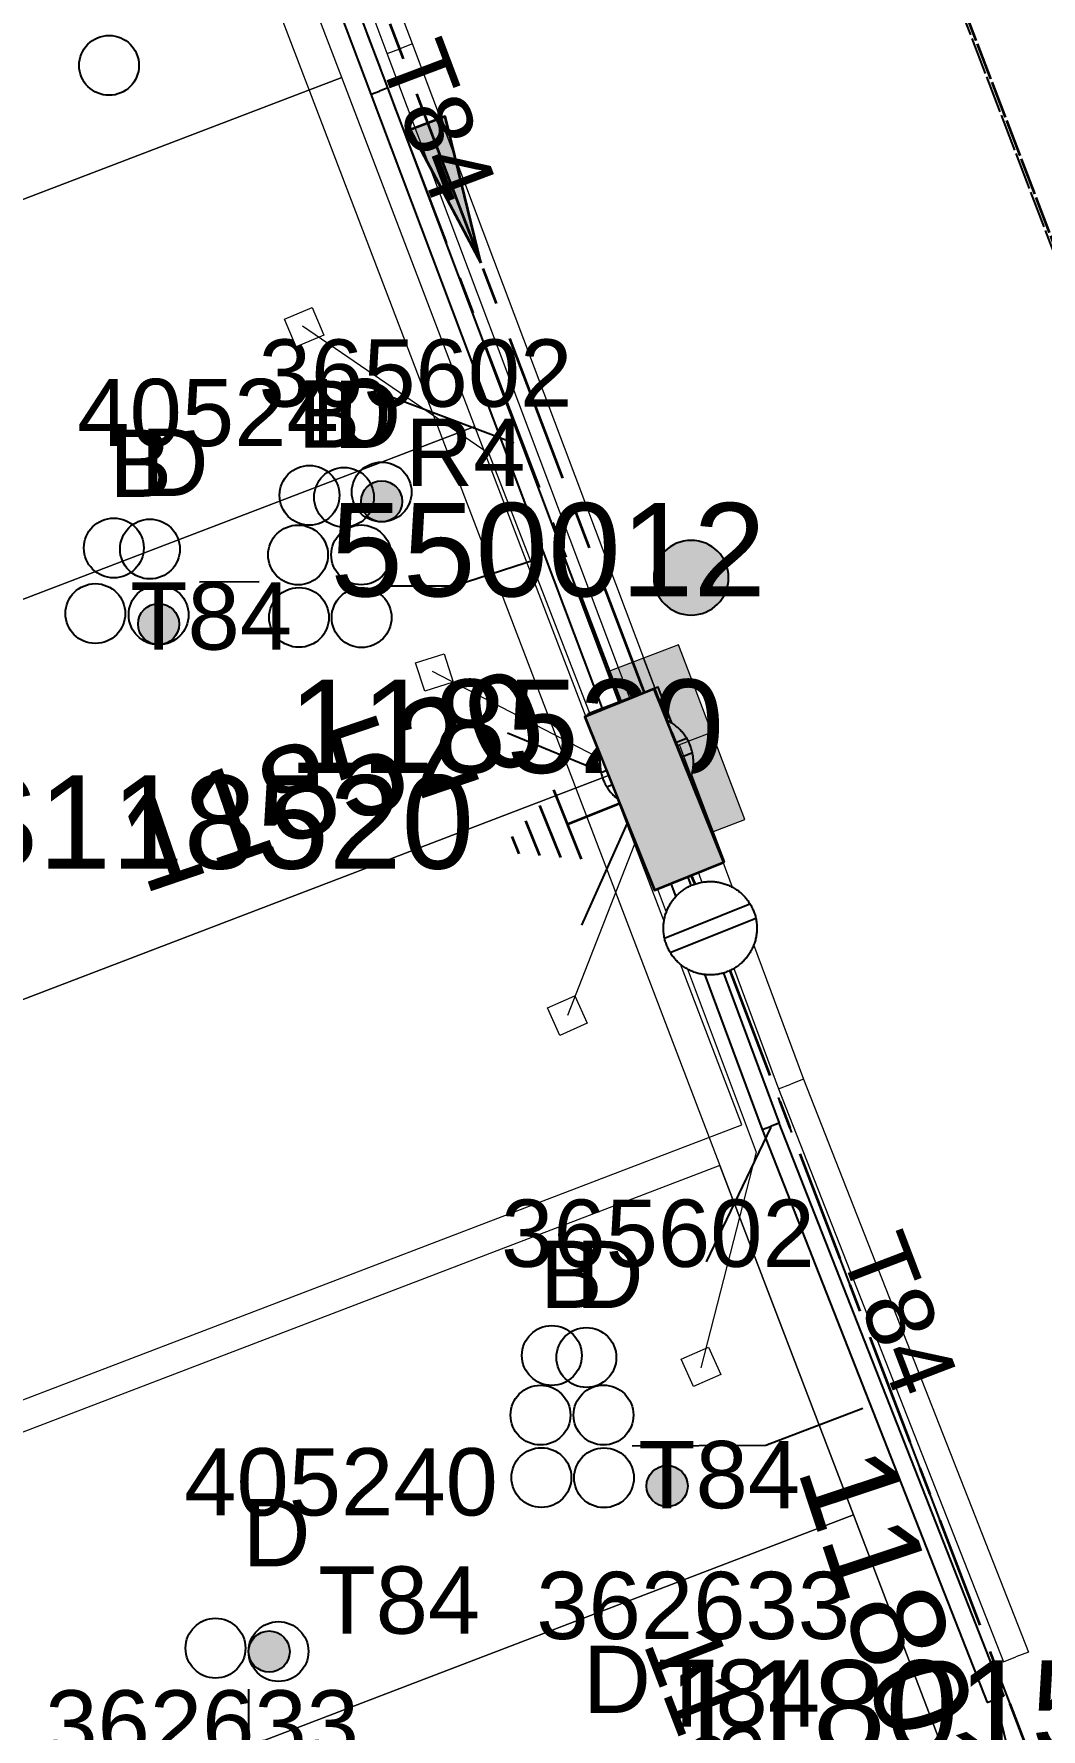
# Model space of a CAD drawing. Header units: metres. Extents: x 0 to 310918, y 0 to 6270107.
# Drawn here: x 310631 to 310657.94, y 6269685.33 to 6269730.69 of the extents above; entities that cross this region are included whole.
import ezdxf
from ezdxf.enums import TextEntityAlignment as Align

# ---------------------------------------------------------------- set-up
doc = ezdxf.new("R2010")
doc.units = ezdxf.units.M
for name, pattern in [('Cable Exist OH', [1, 1, 0]), ('Cable Exist UG', [7, 4, -1, 1, -1]), ('PHANTOMX2', [6.6, 3, -0.75, 0.2, -0.75, 0.2, -0.75, 0.2, -0.75])]:
    doc.linetypes.add(name, pattern=pattern)
doc.layers.get('0').update_dxf_attribs({"color": 6})
for name, color, linetype, lineweight in [('_User Miscellaneous1', 30, 'Continuous', 13), ('_User_LV_Exist', 5, 'Continuous', 35), ('Cadastre Developer_SP_NEW', 92, 'Continuous', 15), ('Cadastre Land Parcels_SP_EXT', 118, 'Continuous', 15), ('Cadastre Roads_SP_EXT', 218, 'Continuous', 15), ('Mains_HV_EXT', 13, 'Continuous', 25), ('Mains_LV_EXT', 163, 'Continuous', 25), ('Mains_SL_EXT', 131, 'Continuous', 25), ('Services_SP_EXT', 42, 'PHANTOMX2', 20)]:
    doc.layers.add(name, color=color, linetype=linetype, lineweight=lineweight)
doc.layers.add('_User Miscellaneous12', color=252, linetype='Continuous', lineweight=13, plot=False, transparency=0.75)
for name, color, linetype in [('Duct_SP_EXT', 30, 'Continuous'), ('Equip_LV_EXT', 7, 'Continuous'), ('Equip_LV_NEW', 2, 'Continuous'), ('SupportsOH_SP_TR_HV_LV_SL_EXT', 7, 'Continuous'), ('SupportsUG_SP_LV_EXT', 7, 'Continuous'), ('Trench_SP_EXT', 7, 'Continuous')]:
    doc.layers.add(name, color=color, linetype=linetype)
doc.layers.add('Features_HIDE', color=1, linetype='Continuous', plot=False)
doc.styles.add('iecARIAL', font='arial.ttf', dxfattribs={"height": 2})
doc.styles.add('POLE_LABEL', font='arial.ttf', dxfattribs={"height": 2})
doc.styles.get("Standard").update_dxf_attribs({"font": 'arial.ttf'})

# ---------------------------------------------------------------- blocks, each defined once
blk = doc.blocks.new('PILLAR_EXT')
blk.add_hatch(color=256).paths.add_polyline_path([(-2.5, 1), (-2.5, -1), (2.5, -1), (2.5, 1)])
for p, q in [((0, 1), (0, -1)), ((-2.5, 0), (2.5, 0))]:
    blk.add_line(p, q)
at = {"ltscale": 10}
blk.add_line((2.5, 0), (-2.5, 0), dxfattribs=at)
blk.add_lwpolyline([(-2.5, -1), (-1.25, -1), (1.25, -1), (2.5, -1), (2.5, 1), (-2.5, 1)], close=True)
at = {"width": 0.9, "flags": 8}
blk.add_attdef('ASSET_NUM', text='', height=2, rotation=90, dxfattribs=at).set_placement((-2, 4), align=Align.MIDDLE_LEFT)
for tag, p, flags in [('OWNED_BY', (0, -0.2), 9), ('STATE', (0, -0.4), 9), ('SUPPORT_TYPE', (0, -0.6), 9), ('USAGE', (0, -0.8), 9), ('LEGEND', (0, -1), 9), ('LOCATION', (0, -1.2), 9), ('NOTES', (0, -1.4), 9), ('STREETNAME', (0, -1.8), 9), ('SUBURB', (0, -2), 1), ('PARENT', (0, -1.6), 9)]:
    blk.add_attdef(tag, p, '', height=0.2, dxfattribs=dict(flags=flags))
blk = doc.blocks.new('DUCT_EXT')
blk.add_circle((0, 0.8), 0.8)
at = {"flags": 1}
blk.add_attdef('Z', (0, 0), '', height=0.2, dxfattribs=at)
at = {"flags": 9}
for tag, p in [('DUCT_CODE', (0, 0)), ('XSECT_TYPE', (0, -0.2)), ('FB_REFERENCE', (0, -0.4)), ('STATE', (0, -0.6)), ('NOTES', (0, -0.8))]:
    blk.add_attdef(tag, text='', height=0.2, dxfattribs=at).set_placement(p, align=Align.MIDDLE_LEFT)
blk = doc.blocks.new('CCP_EXT')
at = {"flags": 9}
for tag, p in [('OWNED_BY', (0, -1)), ('USAGE', (0, -1.2)), ('LEGEND', (0, -1.4)), ('STATE', (0, -1.8)), ('LIFE_SUPPORT', (0, -1.6)), ('NOTES', (0, -2))]:
    blk.add_attdef(tag, text='', height=0.2, dxfattribs=at).set_placement(p, align=Align.MIDDLE_LEFT)
at = {"transparency": 33554651}
blk.add_wipeout([(0, 0.566), (0.566, 0), (0, -0.566), (-0.566, 0)], dxfattribs=at)
blk.add_lwpolyline([(-0.566, 0), (0, 0.566), (0.566, 0), (0, -0.566), (-0.566, 0)])
at = {"flags": 1}
blk.add_attdef('Z', (0, 0), '', height=0.2, dxfattribs=at)
at = {"flags": 9}
for tag, p in [('CCP_TYPE', (0, 0)), ('CONSTRUCTED_VOLTAGE', (0, -0.2)), ('NO_PHASES', (0, -0.4)), ('OPERATING_VOLTAGE', (0, -0.6)), ('ORIENTATION', (0, -0.8))]:
    blk.add_attdef(tag, text='', height=0.2, dxfattribs=at).set_placement(p, align=Align.MIDDLE_LEFT)
blk = doc.blocks.new('POLE_EXT')
blk.add_hatch(color=256).paths.add_polyline_path([(-1, 0, 1), (1, 0, 1)])
blk.add_lwpolyline([(-1, 0, 1), (1, 0, 1)], format="xyb", close=True)
at = {"flags": 8}
blk.add_attdef('pNumber', text='', height=2, dxfattribs=at).set_placement((2.5, 2.5), align=Align.MIDDLE_CENTER)
at = {"style": 'POLE_LABEL', "flags": 9}
for tag, p in [('STRUCTURE_PLANT_NUMBER', (1.355, 0.028)), ('STREET_CODE', (1.355, -0.2))]:
    blk.add_attdef(tag, text='', height=0.2, dxfattribs=at).set_placement(p, align=Align.MIDDLE_LEFT)
at = {"flags": 9}
for tag, p in [('OWNED_BY', (1.355, -0.4)), ('SPECIAL_USE', (1.355, -0.8)), ('STATE', (1.355, -1)), ('PARENT', (1.355, -0.6)), ('cLV', (1.355, -1.4)), ('USAGE', (1.355, -1.2)), ('hDepth', (1.355, -1.6)), ('hDia', (1.355, -1.8)), ('cHV', (1.355, -2)), ('LBRACKET', (1.355, -2.2)), ('LExisting', (1.355, -2.4)), ('LANTNUMBER', (1.355, -2.6)), ('LOther', (1.355, -2.8)), ('LRemove', (1.355, -3)), ('LEGEND', (1.355, -3.2)), ('cLinedev', (1.355, -3.4)), ('LOCATION', (1.355, -3.6)), ('pExisting', (1.355, -3.8)), ('PFNUMBER', (1.355, -4)), ('pFooting', (1.355, -4.4)), ('pNew', (1.355, -4.6)), ('NEWPFNUMBER', (1.355, -4.2)), ('pRelocate', (1.355, -5)), ('pRemove', (1.355, -5.2)), ('pReplace', (1.355, -5.4)), ('pStay', (1.355, -5.6)), ('pType', (1.355, -5.8)), ('cspan', (1.355, -6)), ('STREETNAME', (1.355, -6.2)), ('SUBURB', (1.355, -6.4)), ('NOTES', (1.355, -6.6)), ('MAINTAINED_BY', (1.355, -6.814)), ('OPERATED_BY', (1.355, -7.014))]:
    blk.add_attdef(tag, text='', height=0.2, dxfattribs=at).set_placement(p, align=Align.MIDDLE_LEFT)
at = {"flags": 1}
blk.add_attdef('Z', (1.355, -7.328), '', height=0.2, dxfattribs=at)
at = {"layer": 'Features_HIDE', "style": 'POLE_LABEL', "flags": 8}
blk.add_attdef('ASSET_NUM', text='', height=2, dxfattribs=at).set_placement((5, 5), align=Align.MIDDLE_CENTER)
blk = doc.blocks.new('LV_UG_LINKS_CLOSED_EXT')
at = {"layer": 'Equip_LV_EXT'}
for tag, flags, p in [('ACTUAL_STATUS', 9, (3, -2)), ('CONSTRUCTED_VOLTAGE', 9, (3, -2.2)), ('OPERATING_VOLTAGE', 9, (3, -2.6)), ('ORIENTATION', 9, (3, -2.8)), ('NO_PHASES', 9, (3, -2.4)), ('STATE', 9, (3, -3)), ('SWITCH_TYPE', 9, (3, -3.2)), ('USAGE', 9, (3, -3.4)), ('NOTES', 9, (3, -3.6)), ('OWNED_BY', 9, (3, -3.8)), ('OPERATED_BY', 9, (3, -4)), ('TYPE', 9, (3, -4.6)), ('MAINTAINED_BY', 9, (3, -4.2)), ('NUMBER_OF_PHASES', 9, (3, -4.4)), ('Z', 1, (3, -4.8))]:
    blk.add_attdef(tag, text='', height=0.2, dxfattribs=dict(at, flags=flags)).set_placement(p, align=Align.MIDDLE_LEFT)
at = {"transparency": 33554651}
blk.add_wipeout([(4, 1.25), (3.969, 1.25), (3.939, 1.248), (3.908, 1.247), (3.877, 1.244), (3.847, 1.241), (3.817, 1.236), (3.786, 1.232), (3.756, 1.226), (3.726, 1.22), (3.696, 1.213), (3.667, 1.205), (3.637, 1.196), (3.608, 1.187), (3.579, 1.177), (3.55, 1.166), (3.522, 1.155), (3.493, 1.143), (3.466, 1.13), (3.438, 1.117), (3.411, 1.102), (3.384, 1.088), (3.357, 1.072), (3.331, 1.056), (3.306, 1.039), (3.28, 1.022), (3.255, 1.004), (3.231, 0.985), (3.207, 0.966), (3.184, 0.947), (3.161, 0.926), (3.138, 0.905), (3.116, 0.884), (3.095, 0.862), (3.074, 0.839), (3.053, 0.816), (3.034, 0.793), (3.015, 0.769), (2.996, 0.745), (2.978, 0.72), (2.961, 0.694), (2.944, 0.669), (2.928, 0.643), (2.912, 0.616), (2.898, 0.589), (2.883, 0.562), (2.87, 0.534), (2.857, 0.507), (2.845, 0.478), (2.834, 0.45), (2.823, 0.421), (2.813, 0.392), (2.804, 0.363), (2.795, 0.333), (2.787, 0.304), (2.78, 0.274), (2.774, 0.244), (2.768, 0.214), (2.764, 0.183), (2.759, 0.153), (2.756, 0.123), (2.753, 0.092), (2.752, 0.061), (2.75, 0.031), (2.75, 0), (2.75, -0.031), (2.752, -0.061), (2.753, -0.092), (2.756, -0.123), (2.759, -0.153), (2.764, -0.183), (2.768, -0.214), (2.774, -0.244), (2.78, -0.274), (2.787, -0.304), (2.795, -0.333), (2.804, -0.363), (2.813, -0.392), (2.823, -0.421), (2.834, -0.45), (2.845, -0.478), (2.857, -0.507), (2.87, -0.534), (2.883, -0.562), (2.898, -0.589), (2.912, -0.616), (2.928, -0.643), (2.944, -0.669), (2.961, -0.694), (2.978, -0.72), (2.996, -0.745), (3.015, -0.769), (3.034, -0.793), (3.053, -0.816), (3.074, -0.839), (3.095, -0.862), (3.116, -0.884), (3.138, -0.905), (3.161, -0.926), (3.184, -0.947), (3.207, -0.966), (3.231, -0.985), (3.255, -1.004), (3.28, -1.022), (3.306, -1.039), (3.331, -1.056), (3.357, -1.072), (3.384, -1.088), (3.411, -1.102), (3.438, -1.117), (3.466, -1.13), (3.493, -1.143), (3.522, -1.155), (3.55, -1.166), (3.579, -1.177), (3.608, -1.187), (3.637, -1.196), (3.667, -1.205), (3.696, -1.213), (3.726, -1.22), (3.756, -1.226), (3.786, -1.232), (3.817, -1.236), (3.847, -1.241), (3.877, -1.244), (3.908, -1.247), (3.939, -1.248), (3.969, -1.25), (4, -1.25), (4.031, -1.25), (4.061, -1.248), (4.092, -1.247), (4.123, -1.244), (4.153, -1.241), (4.183, -1.236), (4.214, -1.232), (4.244, -1.226), (4.274, -1.22), (4.304, -1.213), (4.333, -1.205), (4.363, -1.196), (4.392, -1.187), (4.421, -1.177), (4.45, -1.166), (4.478, -1.155), (4.507, -1.143), (4.534, -1.13), (4.562, -1.117), (4.589, -1.102), (4.616, -1.088), (4.643, -1.072), (4.669, -1.056), (4.694, -1.039), (4.72, -1.022), (4.745, -1.004), (4.769, -0.985), (4.793, -0.966), (4.816, -0.947), (4.839, -0.926), (4.862, -0.905), (4.884, -0.884), (4.905, -0.862), (4.926, -0.839), (4.947, -0.816), (4.966, -0.793), (4.985, -0.769), (5.004, -0.745), (5.022, -0.72), (5.039, -0.694), (5.056, -0.669), (5.072, -0.643), (5.088, -0.616), (5.102, -0.589), (5.117, -0.562), (5.13, -0.534), (5.143, -0.507), (5.155, -0.478), (5.166, -0.45), (5.177, -0.421), (5.187, -0.392), (5.196, -0.363), (5.205, -0.333), (5.213, -0.304), (5.22, -0.274), (5.226, -0.244), (5.232, -0.214), (5.236, -0.183), (5.241, -0.153), (5.244, -0.123), (5.247, -0.092), (5.248, -0.061), (5.25, -0.031), (5.25, 0), (5.25, 0.031), (5.248, 0.061), (5.247, 0.092), (5.244, 0.123), (5.241, 0.153), (5.236, 0.183), (5.232, 0.214), (5.226, 0.244), (5.22, 0.274), (5.213, 0.304), (5.205, 0.333), (5.196, 0.363), (5.187, 0.392), (5.177, 0.421), (5.166, 0.45), (5.155, 0.478), (5.143, 0.507), (5.13, 0.534), (5.117, 0.562), (5.102, 0.589), (5.088, 0.616), (5.072, 0.643), (5.056, 0.669), (5.039, 0.694), (5.022, 0.72), (5.004, 0.745), (4.985, 0.769), (4.966, 0.793), (4.947, 0.816), (4.926, 0.839), (4.905, 0.862), (4.884, 0.884), (4.862, 0.905), (4.839, 0.926), (4.816, 0.947), (4.793, 0.966), (4.769, 0.985), (4.745, 1.004), (4.72, 1.022), (4.694, 1.039), (4.669, 1.056), (4.643, 1.072), (4.616, 1.088), (4.589, 1.102), (4.562, 1.117), (4.534, 1.13), (4.507, 1.143), (4.478, 1.155), (4.45, 1.166), (4.421, 1.177), (4.392, 1.187), (4.363, 1.196), (4.333, 1.205), (4.304, 1.213), (4.274, 1.22), (4.244, 1.226), (4.214, 1.232), (4.183, 1.236), (4.153, 1.241), (4.123, 1.244), (4.092, 1.247), (4.061, 1.248), (4.031, 1.25)], dxfattribs=at).dxf.layer = 'Equip_LV_EXT'
at = {"layer": 'Equip_LV_EXT'}
for p, q in [((3.792, 1.232), (3.792, -1.232)), ((4.208, 1.232), (4.208, -1.232))]:
    blk.add_line(p, q, dxfattribs=at)
at = {"layer": 'Equip_LV_EXT', "flags": 128}
blk.add_lwpolyline([(4, 1.25), (3.969, 1.25), (3.939, 1.248), (3.908, 1.247), (3.877, 1.244), (3.847, 1.241), (3.817, 1.236), (3.786, 1.232), (3.756, 1.226), (3.726, 1.22), (3.696, 1.213), (3.667, 1.205), (3.637, 1.196), (3.608, 1.187), (3.579, 1.177), (3.55, 1.166), (3.522, 1.155), (3.493, 1.143), (3.466, 1.13), (3.438, 1.117), (3.411, 1.102), (3.384, 1.088), (3.357, 1.072), (3.331, 1.056), (3.306, 1.039), (3.28, 1.022), (3.255, 1.004), (3.231, 0.985), (3.207, 0.966), (3.184, 0.947), (3.161, 0.926), (3.138, 0.905), (3.116, 0.884), (3.095, 0.862), (3.074, 0.839), (3.053, 0.816), (3.034, 0.793), (3.015, 0.769), (2.996, 0.745), (2.978, 0.72), (2.961, 0.694), (2.944, 0.669), (2.928, 0.643), (2.912, 0.616), (2.898, 0.589), (2.883, 0.562), (2.87, 0.534), (2.857, 0.507), (2.845, 0.478), (2.834, 0.45), (2.823, 0.421), (2.813, 0.392), (2.804, 0.363), (2.795, 0.333), (2.787, 0.304), (2.78, 0.274), (2.774, 0.244), (2.768, 0.214), (2.764, 0.183), (2.759, 0.153), (2.756, 0.123), (2.753, 0.092), (2.752, 0.061), (2.75, 0.031), (2.75, 0), (2.75, -0.031), (2.752, -0.061), (2.753, -0.092), (2.756, -0.123), (2.759, -0.153), (2.764, -0.183), (2.768, -0.214), (2.774, -0.244), (2.78, -0.274), (2.787, -0.304), (2.795, -0.333), (2.804, -0.363), (2.813, -0.392), (2.823, -0.421), (2.834, -0.45), (2.845, -0.478), (2.857, -0.507), (2.87, -0.534), (2.883, -0.562), (2.898, -0.589), (2.912, -0.616), (2.928, -0.643), (2.944, -0.669), (2.961, -0.694), (2.978, -0.72), (2.996, -0.745), (3.015, -0.769), (3.034, -0.793), (3.053, -0.816), (3.074, -0.839), (3.095, -0.862), (3.116, -0.884), (3.138, -0.905), (3.161, -0.926), (3.184, -0.947), (3.207, -0.966), (3.231, -0.985), (3.255, -1.004), (3.28, -1.022), (3.306, -1.039), (3.331, -1.056), (3.357, -1.072), (3.384, -1.088), (3.411, -1.102), (3.438, -1.117), (3.466, -1.13), (3.493, -1.143), (3.522, -1.155), (3.55, -1.166), (3.579, -1.177), (3.608, -1.187), (3.637, -1.196), (3.667, -1.205), (3.696, -1.213), (3.726, -1.22), (3.756, -1.226), (3.786, -1.232), (3.817, -1.236), (3.847, -1.241), (3.877, -1.244), (3.908, -1.247), (3.939, -1.248), (3.969, -1.25), (4, -1.25), (4.031, -1.25), (4.061, -1.248), (4.092, -1.247), (4.123, -1.244), (4.153, -1.241), (4.183, -1.236), (4.214, -1.232), (4.244, -1.226), (4.274, -1.22), (4.304, -1.213), (4.333, -1.205), (4.363, -1.196), (4.392, -1.187), (4.421, -1.177), (4.45, -1.166), (4.478, -1.155), (4.507, -1.143), (4.534, -1.13), (4.562, -1.117), (4.589, -1.102), (4.616, -1.088), (4.643, -1.072), (4.669, -1.056), (4.694, -1.039), (4.72, -1.022), (4.745, -1.004), (4.769, -0.985), (4.793, -0.966), (4.816, -0.947), (4.839, -0.926), (4.862, -0.905), (4.884, -0.884), (4.905, -0.862), (4.926, -0.839), (4.947, -0.816), (4.966, -0.793), (4.985, -0.769), (5.004, -0.745), (5.022, -0.72), (5.039, -0.694), (5.056, -0.669), (5.072, -0.643), (5.088, -0.616), (5.102, -0.589), (5.117, -0.562), (5.13, -0.534), (5.143, -0.507), (5.155, -0.478), (5.166, -0.45), (5.177, -0.421), (5.187, -0.392), (5.196, -0.363), (5.205, -0.333), (5.213, -0.304), (5.22, -0.274), (5.226, -0.244), (5.232, -0.214), (5.236, -0.183), (5.241, -0.153), (5.244, -0.123), (5.247, -0.092), (5.248, -0.061), (5.25, -0.031), (5.25, 0), (5.25, 0.031), (5.248, 0.061), (5.247, 0.092), (5.244, 0.123), (5.241, 0.153), (5.236, 0.183), (5.232, 0.214), (5.226, 0.244), (5.22, 0.274), (5.213, 0.304), (5.205, 0.333), (5.196, 0.363), (5.187, 0.392), (5.177, 0.421), (5.166, 0.45), (5.155, 0.478), (5.143, 0.507), (5.13, 0.534), (5.117, 0.562), (5.102, 0.589), (5.088, 0.616), (5.072, 0.643), (5.056, 0.669), (5.039, 0.694), (5.022, 0.72), (5.004, 0.745), (4.985, 0.769), (4.966, 0.793), (4.947, 0.816), (4.926, 0.839), (4.905, 0.862), (4.884, 0.884), (4.862, 0.905), (4.839, 0.926), (4.816, 0.947), (4.793, 0.966), (4.769, 0.985), (4.745, 1.004), (4.72, 1.022), (4.694, 1.039), (4.669, 1.056), (4.643, 1.072), (4.616, 1.088), (4.589, 1.102), (4.562, 1.117), (4.534, 1.13), (4.507, 1.143), (4.478, 1.155), (4.45, 1.166), (4.421, 1.177), (4.392, 1.187), (4.363, 1.196), (4.333, 1.205), (4.304, 1.213), (4.274, 1.22), (4.244, 1.226), (4.214, 1.232), (4.183, 1.236), (4.153, 1.241), (4.123, 1.244), (4.092, 1.247), (4.061, 1.248), (4.031, 1.25)], close=True, dxfattribs=at)
blk = doc.blocks.new('CABLE_LARGE_EXT')
h = blk.add_hatch(color=256)
edge = h.paths.add_edge_path()
edge.add_arc((0, 0.55), 0.55, 0, 360)
blk.add_circle((0, 0.55), 0.55)
at = {"flags": 1}
blk.add_attdef('Z', (0, 0), '', height=0.2, dxfattribs=at)
at = {"flags": 9}
for tag, p in [('COND_CODE', (0, 0)), ('STATE', (0, -0.4)), ('FB_REFERENCE', (0, -0.2)), ('XSECT_SIZE', (0, -0.6)), ('NOTES', (0, -0.8))]:
    blk.add_attdef(tag, text='', height=0.2, dxfattribs=at).set_placement(p, align=Align.MIDDLE_LEFT)
blk = doc.blocks.new('LV_UG_LINKS_CLOSED_NEW')
at = {"layer": 'Equip_LV_NEW'}
for tag, flags, p in [('ACTUAL_STATUS', 9, (3.167, -1.667)), ('CONSTRUCTED_VOLTAGE', 9, (3.167, -1.833)), ('OPERATING_VOLTAGE', 9, (3.167, -2.167)), ('ORIENTATION', 9, (3.167, -2.333)), ('NO_PHASES', 9, (3.167, -2)), ('STATE', 9, (3.167, -2.5)), ('SWITCH_TYPE', 9, (3.167, -2.667)), ('OWNED_BY', 9, (3.167, -3.167)), ('USAGE', 9, (3.167, -2.833)), ('NOTES', 9, (3.167, -3)), ('OPERATED_BY', 9, (3.167, -3.333)), ('MAINTAINED_BY', 9, (3.167, -3.5)), ('NUMBER_OF_PHASES', 9, (3.167, -3.667)), ('TYPE', 9, (3.167, -3.833)), ('Z', 1, (3.167, -4))]:
    blk.add_attdef(tag, text='', height=0.167, dxfattribs=dict(at, flags=flags)).set_placement(p, align=Align.MIDDLE_LEFT)
at = {"transparency": 33554651}
blk.add_wipeout([(4, 1.25), (3.969, 1.25), (3.939, 1.248), (3.908, 1.247), (3.877, 1.244), (3.847, 1.241), (3.817, 1.236), (3.786, 1.232), (3.756, 1.226), (3.726, 1.22), (3.696, 1.213), (3.667, 1.205), (3.637, 1.196), (3.608, 1.187), (3.579, 1.177), (3.55, 1.166), (3.522, 1.155), (3.493, 1.143), (3.466, 1.13), (3.438, 1.117), (3.411, 1.102), (3.384, 1.088), (3.357, 1.072), (3.331, 1.056), (3.306, 1.039), (3.28, 1.022), (3.255, 1.004), (3.231, 0.985), (3.207, 0.966), (3.184, 0.947), (3.161, 0.926), (3.138, 0.905), (3.116, 0.884), (3.095, 0.862), (3.074, 0.839), (3.053, 0.816), (3.034, 0.793), (3.015, 0.769), (2.996, 0.745), (2.978, 0.72), (2.961, 0.694), (2.944, 0.669), (2.928, 0.643), (2.912, 0.616), (2.898, 0.589), (2.883, 0.562), (2.87, 0.534), (2.857, 0.507), (2.845, 0.478), (2.834, 0.45), (2.823, 0.421), (2.813, 0.392), (2.804, 0.363), (2.795, 0.333), (2.787, 0.304), (2.78, 0.274), (2.774, 0.244), (2.768, 0.214), (2.764, 0.183), (2.759, 0.153), (2.756, 0.123), (2.753, 0.092), (2.752, 0.061), (2.75, 0.031), (2.75, 0), (2.75, -0.031), (2.752, -0.061), (2.753, -0.092), (2.756, -0.123), (2.759, -0.153), (2.764, -0.183), (2.768, -0.214), (2.774, -0.244), (2.78, -0.274), (2.787, -0.304), (2.795, -0.333), (2.804, -0.363), (2.813, -0.392), (2.823, -0.421), (2.834, -0.45), (2.845, -0.478), (2.857, -0.507), (2.87, -0.534), (2.883, -0.562), (2.898, -0.589), (2.912, -0.616), (2.928, -0.643), (2.944, -0.669), (2.961, -0.694), (2.978, -0.72), (2.996, -0.745), (3.015, -0.769), (3.034, -0.793), (3.053, -0.816), (3.074, -0.839), (3.095, -0.862), (3.116, -0.884), (3.138, -0.905), (3.161, -0.926), (3.184, -0.947), (3.207, -0.966), (3.231, -0.985), (3.255, -1.004), (3.28, -1.022), (3.306, -1.039), (3.331, -1.056), (3.357, -1.072), (3.384, -1.088), (3.411, -1.102), (3.438, -1.117), (3.466, -1.13), (3.493, -1.143), (3.522, -1.155), (3.55, -1.166), (3.579, -1.177), (3.608, -1.187), (3.637, -1.196), (3.667, -1.205), (3.696, -1.213), (3.726, -1.22), (3.756, -1.226), (3.786, -1.232), (3.817, -1.236), (3.847, -1.241), (3.877, -1.244), (3.908, -1.247), (3.939, -1.248), (3.969, -1.25), (4, -1.25), (4.031, -1.25), (4.061, -1.248), (4.092, -1.247), (4.123, -1.244), (4.153, -1.241), (4.183, -1.236), (4.214, -1.232), (4.244, -1.226), (4.274, -1.22), (4.304, -1.213), (4.333, -1.205), (4.363, -1.196), (4.392, -1.187), (4.421, -1.177), (4.45, -1.166), (4.478, -1.155), (4.507, -1.143), (4.534, -1.13), (4.562, -1.117), (4.589, -1.102), (4.616, -1.088), (4.643, -1.072), (4.669, -1.056), (4.694, -1.039), (4.72, -1.022), (4.745, -1.004), (4.769, -0.985), (4.793, -0.966), (4.816, -0.947), (4.839, -0.926), (4.862, -0.905), (4.884, -0.884), (4.905, -0.862), (4.926, -0.839), (4.947, -0.816), (4.966, -0.793), (4.985, -0.769), (5.004, -0.745), (5.022, -0.72), (5.039, -0.694), (5.056, -0.669), (5.072, -0.643), (5.088, -0.616), (5.102, -0.589), (5.117, -0.562), (5.13, -0.534), (5.143, -0.507), (5.155, -0.478), (5.166, -0.45), (5.177, -0.421), (5.187, -0.392), (5.196, -0.363), (5.205, -0.333), (5.213, -0.304), (5.22, -0.274), (5.226, -0.244), (5.232, -0.214), (5.236, -0.183), (5.241, -0.153), (5.244, -0.123), (5.247, -0.092), (5.248, -0.061), (5.25, -0.031), (5.25, 0), (5.25, 0.031), (5.248, 0.061), (5.247, 0.092), (5.244, 0.123), (5.241, 0.153), (5.236, 0.183), (5.232, 0.214), (5.226, 0.244), (5.22, 0.274), (5.213, 0.304), (5.205, 0.333), (5.196, 0.363), (5.187, 0.392), (5.177, 0.421), (5.166, 0.45), (5.155, 0.478), (5.143, 0.507), (5.13, 0.534), (5.117, 0.562), (5.102, 0.589), (5.088, 0.616), (5.072, 0.643), (5.056, 0.669), (5.039, 0.694), (5.022, 0.72), (5.004, 0.745), (4.985, 0.769), (4.966, 0.793), (4.947, 0.816), (4.926, 0.839), (4.905, 0.862), (4.884, 0.884), (4.862, 0.905), (4.839, 0.926), (4.816, 0.947), (4.793, 0.966), (4.769, 0.985), (4.745, 1.004), (4.72, 1.022), (4.694, 1.039), (4.669, 1.056), (4.643, 1.072), (4.616, 1.088), (4.589, 1.102), (4.562, 1.117), (4.534, 1.13), (4.507, 1.143), (4.478, 1.155), (4.45, 1.166), (4.421, 1.177), (4.392, 1.187), (4.363, 1.196), (4.333, 1.205), (4.304, 1.213), (4.274, 1.22), (4.244, 1.226), (4.214, 1.232), (4.183, 1.236), (4.153, 1.241), (4.123, 1.244), (4.092, 1.247), (4.061, 1.248), (4.031, 1.25)], dxfattribs=at).dxf.layer = 'Equip_LV_NEW'
at = {"layer": 'Equip_LV_NEW'}
for p, q in [((3.792, 1.232), (3.792, -1.232)), ((4.208, 1.232), (4.208, -1.232))]:
    blk.add_line(p, q, dxfattribs=at)
at = {"layer": 'Equip_LV_NEW', "flags": 128}
blk.add_lwpolyline([(4, 1.25), (3.969, 1.25), (3.939, 1.248), (3.908, 1.247), (3.877, 1.244), (3.847, 1.241), (3.817, 1.236), (3.786, 1.232), (3.756, 1.226), (3.726, 1.22), (3.696, 1.213), (3.667, 1.205), (3.637, 1.196), (3.608, 1.187), (3.579, 1.177), (3.55, 1.166), (3.522, 1.155), (3.493, 1.143), (3.466, 1.13), (3.438, 1.117), (3.411, 1.102), (3.384, 1.088), (3.357, 1.072), (3.331, 1.056), (3.306, 1.039), (3.28, 1.022), (3.255, 1.004), (3.231, 0.985), (3.207, 0.966), (3.184, 0.947), (3.161, 0.926), (3.138, 0.905), (3.116, 0.884), (3.095, 0.862), (3.074, 0.839), (3.053, 0.816), (3.034, 0.793), (3.015, 0.769), (2.996, 0.745), (2.978, 0.72), (2.961, 0.694), (2.944, 0.669), (2.928, 0.643), (2.912, 0.616), (2.898, 0.589), (2.883, 0.562), (2.87, 0.534), (2.857, 0.507), (2.845, 0.478), (2.834, 0.45), (2.823, 0.421), (2.813, 0.392), (2.804, 0.363), (2.795, 0.333), (2.787, 0.304), (2.78, 0.274), (2.774, 0.244), (2.768, 0.214), (2.764, 0.183), (2.759, 0.153), (2.756, 0.123), (2.753, 0.092), (2.752, 0.061), (2.75, 0.031), (2.75, 0), (2.75, -0.031), (2.752, -0.061), (2.753, -0.092), (2.756, -0.123), (2.759, -0.153), (2.764, -0.183), (2.768, -0.214), (2.774, -0.244), (2.78, -0.274), (2.787, -0.304), (2.795, -0.333), (2.804, -0.363), (2.813, -0.392), (2.823, -0.421), (2.834, -0.45), (2.845, -0.478), (2.857, -0.507), (2.87, -0.534), (2.883, -0.562), (2.898, -0.589), (2.912, -0.616), (2.928, -0.643), (2.944, -0.669), (2.961, -0.694), (2.978, -0.72), (2.996, -0.745), (3.015, -0.769), (3.034, -0.793), (3.053, -0.816), (3.074, -0.839), (3.095, -0.862), (3.116, -0.884), (3.138, -0.905), (3.161, -0.926), (3.184, -0.947), (3.207, -0.966), (3.231, -0.985), (3.255, -1.004), (3.28, -1.022), (3.306, -1.039), (3.331, -1.056), (3.357, -1.072), (3.384, -1.088), (3.411, -1.102), (3.438, -1.117), (3.466, -1.13), (3.493, -1.143), (3.522, -1.155), (3.55, -1.166), (3.579, -1.177), (3.608, -1.187), (3.637, -1.196), (3.667, -1.205), (3.696, -1.213), (3.726, -1.22), (3.756, -1.226), (3.786, -1.232), (3.817, -1.236), (3.847, -1.241), (3.877, -1.244), (3.908, -1.247), (3.939, -1.248), (3.969, -1.25), (4, -1.25), (4.031, -1.25), (4.061, -1.248), (4.092, -1.247), (4.123, -1.244), (4.153, -1.241), (4.183, -1.236), (4.214, -1.232), (4.244, -1.226), (4.274, -1.22), (4.304, -1.213), (4.333, -1.205), (4.363, -1.196), (4.392, -1.187), (4.421, -1.177), (4.45, -1.166), (4.478, -1.155), (4.507, -1.143), (4.534, -1.13), (4.562, -1.117), (4.589, -1.102), (4.616, -1.088), (4.643, -1.072), (4.669, -1.056), (4.694, -1.039), (4.72, -1.022), (4.745, -1.004), (4.769, -0.985), (4.793, -0.966), (4.816, -0.947), (4.839, -0.926), (4.862, -0.905), (4.884, -0.884), (4.905, -0.862), (4.926, -0.839), (4.947, -0.816), (4.966, -0.793), (4.985, -0.769), (5.004, -0.745), (5.022, -0.72), (5.039, -0.694), (5.056, -0.669), (5.072, -0.643), (5.088, -0.616), (5.102, -0.589), (5.117, -0.562), (5.13, -0.534), (5.143, -0.507), (5.155, -0.478), (5.166, -0.45), (5.177, -0.421), (5.187, -0.392), (5.196, -0.363), (5.205, -0.333), (5.213, -0.304), (5.22, -0.274), (5.226, -0.244), (5.232, -0.214), (5.236, -0.183), (5.241, -0.153), (5.244, -0.123), (5.247, -0.092), (5.248, -0.061), (5.25, -0.031), (5.25, 0), (5.25, 0.031), (5.248, 0.061), (5.247, 0.092), (5.244, 0.123), (5.241, 0.153), (5.236, 0.183), (5.232, 0.214), (5.226, 0.244), (5.22, 0.274), (5.213, 0.304), (5.205, 0.333), (5.196, 0.363), (5.187, 0.392), (5.177, 0.421), (5.166, 0.45), (5.155, 0.478), (5.143, 0.507), (5.13, 0.534), (5.117, 0.562), (5.102, 0.589), (5.088, 0.616), (5.072, 0.643), (5.056, 0.669), (5.039, 0.694), (5.022, 0.72), (5.004, 0.745), (4.985, 0.769), (4.966, 0.793), (4.947, 0.816), (4.926, 0.839), (4.905, 0.862), (4.884, 0.884), (4.862, 0.905), (4.839, 0.926), (4.816, 0.947), (4.793, 0.966), (4.769, 0.985), (4.745, 1.004), (4.72, 1.022), (4.694, 1.039), (4.669, 1.056), (4.643, 1.072), (4.616, 1.088), (4.589, 1.102), (4.562, 1.117), (4.534, 1.13), (4.507, 1.143), (4.478, 1.155), (4.45, 1.166), (4.421, 1.177), (4.392, 1.187), (4.363, 1.196), (4.333, 1.205), (4.304, 1.213), (4.274, 1.22), (4.244, 1.226), (4.214, 1.232), (4.183, 1.236), (4.153, 1.241), (4.123, 1.244), (4.092, 1.247), (4.061, 1.248), (4.031, 1.25)], close=True, dxfattribs=at)
blk = doc.blocks.new('*U404')
at = {"layer": '_User_LV_Exist'}
for p, q in [((0.251, -2.681), (-1.667, -2.114)), ((-0.13, -3.09), (-1.569, -2.665)), ((-0.512, -3.498), (-1.471, -3.215)), ((-0.893, -3.907), (-1.373, -3.765))]:
    blk.add_line(p, q, dxfattribs=at)
at = {"width": 0.9}
blk.add_attdef('ASSET_NUM', text='', height=2, dxfattribs=at).set_placement((4, 2), align=Align.MIDDLE_LEFT)
for tag, p, flags in [('SUBURB', (-2, 0), 1), ('STREETNAME', (-1.8, 0), 9), ('PARENT', (-1.6, 0), 9), ('NOTES', (-1.4, 0), 9), ('LOCATION', (-1.2, 0), 9), ('LEGEND', (-1, 0), 9), ('USAGE', (-0.8, 0), 9), ('SUPPORT_TYPE', (-0.6, 0), 9), ('STATE', (-0.4, 0), 9), ('OWNED_BY', (-0.2, 0), 9)]:
    blk.add_attdef(tag, p, '', height=0.2, rotation=270, dxfattribs=dict(flags=flags))
at = {"transparency": 33554651}
blk.add_wipeout([(2.114, -1.667), (-2.681, -0.251), (-2.114, 1.667), (2.681, 0.251)], dxfattribs=at)
at = {"layer": 'SupportsUG_SP_LV_EXT'}
h = blk.add_hatch(color=256, dxfattribs=at)
h.dxf.hatch_style = 1
h.paths.add_polyline_path([(2.681, 0.251), (-0.916, 1.313), (1.482, 0.605), (-2.114, 1.667), (-2.681, -0.251), (2.114, -1.667)])
blk.add_lwpolyline([(2.681, 0.251), (-0.916, 1.313), (1.482, 0.605), (-2.114, 1.667), (-2.681, -0.251), (2.114, -1.667)], close=True)
at = {"layer": '_User_LV_Exist'}
blk.add_line((-0.283, -0.959), (-0.708, -2.398), dxfattribs=at)
at = {"layer": 'Equip_LV_NEW', "ltscale": 10, "xscale": -1, "rotation": 163.5479379881676}
blk.add_blockref('LV_UG_LINKS_CLOSED_NEW', (0, 0), dxfattribs=at)
blk = doc.blocks.new('ARROW')
h = blk.add_hatch(color=256)
h.dxf.hatch_style = 1
h.paths.add_polyline_path([(-4.0001, -0.0001), (-0.0001, -0.5001), (-0.0001, 0.4999)])
blk.add_line((-0.5001, -0.0001), (-4.0001, -0.0001))
at = {"flags": 128}
blk.add_lwpolyline([(-4.0001, -0.0001), (-0.0001, -0.5001), (-0.0001, 0.4999)], close=True, dxfattribs=at)
blk.add_circle((-0.0001, -0.0001), 0.0001)

msp = doc.modelspace()

# ---------------------------------------------------------------- linework, layer by layer
at = {"layer": '_User Miscellaneous1'}
for p, q in [((310641.122, 6269730.425), (310633.791, 6269749.904)), ((310640.448, 6269730.171), (310633.117, 6269749.65)), ((310641.122, 6269730.425), (310640.785, 6269730.298)), ((310641.122, 6269730.425), (310640.785, 6269730.298)), ((310640.448, 6269730.171), (310640.785, 6269730.298)), ((310640.448, 6269730.171), (310640.785, 6269730.298)), ((310651.582, 6269702.725), (310651.247, 6269702.594)), ((310651.584, 6269702.719), (310651.247, 6269702.594)), ((310651.582, 6269702.725), (310657.6, 6269687.393)), ((310650.909, 6269702.469), (310651.247, 6269702.594)), ((310650.912, 6269702.462), (310651.247, 6269702.594)), ((310650.912, 6269702.462), (310656.93, 6269687.13)), ((310656.93, 6269687.13), (310657.265, 6269687.261)), ((310657.6, 6269687.393), (310657.265, 6269687.261))]:
    msp.add_line(p, q, dxfattribs=at)
at = {"layer": 'Cadastre Developer_SP_NEW', "linetype": 'Continuous'}
msp.add_lwpolyline([(310653.718, 6269678.98), (310655.614, 6269683.996), (310652.915, 6269691.066), (310625.267, 6269680.48), (310628.418, 6269672.454), (310632.297, 6269670.712), (310653.718, 6269678.98)], close=True, dxfattribs=at)
at = {"layer": 'Cadastre Land Parcels_SP_EXT', "linetype": 'Continuous'}
for points in [[(310639.231, 6269729.526), (310635.368, 6269739.625), (310607.349, 6269728.922), (310611.224, 6269718.818), (310639.231, 6269729.526)], [(310642.795, 6269720.19), (310639.231, 6269729.526), (310611.224, 6269718.818), (310614.879, 6269709.508), (310642.795, 6269720.19)], [(310646.362, 6269710.847), (310642.795, 6269720.19), (310614.879, 6269709.508), (310618.535, 6269700.198), (310646.362, 6269710.847)], [(310649.93, 6269701.502), (310646.362, 6269710.847), (310618.535, 6269700.198), (310622.191, 6269690.888), (310649.93, 6269701.502)], [(310652.915, 6269691.066), (310649.347, 6269700.412), (310621.608, 6269689.798), (310625.267, 6269680.48), (310652.915, 6269691.066)], [(310653.718, 6269678.98), (310655.614, 6269683.996), (310652.915, 6269691.066), (310625.267, 6269680.48), (310628.418, 6269672.454), (310632.297, 6269670.712), (310653.718, 6269678.98)]]:
    msp.add_lwpolyline(points, close=True, dxfattribs=at)
at = {"layer": 'Duct_SP_EXT'}
for p, q in [((310640.016, 6269729.081), (310632.684, 6269748.56)), ((310640.465, 6269729.25), (310633.134, 6269748.729)), ((310640.016, 6269729.081), (310640.241, 6269729.165)), ((310640.016, 6269729.081), (310640.241, 6269729.165)), ((310640.465, 6269729.25), (310640.241, 6269729.165)), ((310640.465, 6269729.25), (310640.241, 6269729.165)), ((310650.477, 6269701.378), (310650.702, 6269701.461)), ((310650.479, 6269701.373), (310650.702, 6269701.461)), ((310650.479, 6269701.373), (310656.497, 6269686.041)), ((310650.925, 6269701.549), (310650.702, 6269701.461)), ((310650.927, 6269701.545), (310650.702, 6269701.461)), ((310650.925, 6269701.549), (310656.943, 6269686.216)), ((310656.497, 6269686.041), (310656.72, 6269686.129)), ((310656.943, 6269686.216), (310656.72, 6269686.129))]:
    msp.add_line(p, q, dxfattribs=at)
for points in [[(310640.512, 6269715.926), (310642.238, 6269715.923), (310644.465, 6269716.648)], [(310635.425, 6269716.036), (310637.022, 6269716.042)], [(310646.996, 6269692.908), (310650.571, 6269692.927), (310653.164, 6269693.918)], [(310636.741, 6269686.404), (310636.739, 6269685.041)]]:
    msp.add_lwpolyline(points, dxfattribs=at)
at = {"layer": 'Mains_LV_EXT', "linetype": 'Cable Exist OH'}
msp.add_lwpolyline([(310651.905, 6269741.732), (310669.854, 6269694.792)], dxfattribs=at)
at = {"layer": 'Trench_SP_EXT', "linetype": 'Cable Exist UG'}
for points in [[(310643.833, 6269719.745), (310639.764, 6269721.278)], [(310647.362, 6269710.461), (310643.275, 6269712.142)], [(310647.274, 6269710.497), (310645.505, 6269706.524)], [(310650.71, 6269701.439), (310648.887, 6269697.644)], [(310656.72, 6269686.129), (310657.336, 6269683.601)]]:
    msp.add_lwpolyline(points, dxfattribs=at)

# ---------------------------------------------------------------- block references
at = {"layer": '_User Miscellaneous1'}
ref = msp.add_blockref('PILLAR_EXT', (310654.756, 6269678.126), dxfattribs=dict(at, rotation=19.59989405568185))
ref.add_attrib('ASSET_NUM', '118015', dxfattribs={"layer": '0', "height": 2.5, "rotation": 288.3585, "style": 'iecARIAL'}).set_placement((310656.256, 6269681.626), align=Align.MIDDLE_RIGHT)
at = {"layer": '_User_LV_Exist', "color": 2, "linetype": 'Continuous', "transparency": 33554687, "rotation": 110.816775412224}
msp.add_blockref('ARROW', (310641.528, 6269728.306), dxfattribs=at)
at = {"layer": '_User_LV_Exist'}
ref = msp.add_blockref('PILLAR_EXT', (310654.211, 6269676.993), dxfattribs=dict(at, rotation=19.59989405568185))
ref.add_attrib('ASSET_NUM', '118015', dxfattribs={"layer": '0', "height": 2.5, "style": 'iecARIAL'}).set_placement((310659.605, 6269685.921), align=Align.MIDDLE_RIGHT)
at = {"layer": 'Duct_SP_EXT'}
for name, p in [('DUCT_EXT', (310633.008, 6269729.052)), ('DUCT_EXT', (310638.368, 6269717.547)), ('DUCT_EXT', (310639.292, 6269717.494)), ('DUCT_EXT', (310640.299, 6269717.635)), ('CABLE_LARGE_EXT', (310640.299, 6269717.635)), ('DUCT_EXT', (310633.134, 6269716.138)), ('DUCT_EXT', (310634.101, 6269716.109)), ('DUCT_EXT', (310638.063, 6269715.952)), ('DUCT_EXT', (310639.75, 6269715.953)), ('DUCT_EXT', (310632.641, 6269714.383)), ('DUCT_EXT', (310634.333, 6269714.35)), ('DUCT_EXT', (310638.088, 6269714.28)), ('CABLE_LARGE_EXT', (310634.333, 6269714.35)), ('DUCT_EXT', (310644.851, 6269694.529)), ('DUCT_EXT', (310645.775, 6269694.476)), ('DUCT_EXT', (310644.546, 6269692.934)), ('DUCT_EXT', (310646.233, 6269692.935)), ('DUCT_EXT', (310644.571, 6269691.262)), ('CABLE_LARGE_EXT', (310647.934, 6269691.283))]:
    msp.add_blockref(name, p, dxfattribs=at)
for name, p, rotation in [('DUCT_EXT', (310639.768, 6269714.275), 0.4123655589125262), ('DUCT_EXT', (310646.251, 6269691.257), 0.4123655589125262), ('DUCT_EXT', (310635.055, 6269687.497), 269.9501267062339), ('DUCT_EXT', (310636.74, 6269687.407), 269.9501267062339), ('CABLE_LARGE_EXT', (310636.74, 6269687.407), 269.9501267062339)]:
    msp.add_blockref(name, p, dxfattribs=dict(at, rotation=rotation))
at = {"layer": 'Features_HIDE'}
ref = msp.add_blockref('PILLAR_EXT', (310647.647, 6269710.518), dxfattribs=dict(at, rotation=110.8699792483764))
ref.add_attrib('ASSET_NUM', '118520', dxfattribs={"layer": '0', "height": 2.5, "style": 'iecARIAL'}).set_placement((310649.46, 6269712.168), align=Align.MIDDLE_RIGHT)
at = {"layer": 'SupportsOH_SP_TR_HV_LV_SL_EXT'}
ref = msp.add_blockref('POLE_EXT', (310648.577, 6269716.142), dxfattribs=at)
ref.add_attrib('ASSET_NUM', '550012', dxfattribs={"layer": '0', "height": 2.5, "style": 'POLE_LABEL'}).set_placement((310650.577, 6269716.892), align=Align.MIDDLE_RIGHT)
at = {"layer": 'SupportsUG_SP_LV_EXT', "color": 6, "linetype": 'Cable Exist UG'}
ref = msp.add_blockref('PILLAR_EXT', (310654.439, 6269677.114), dxfattribs=dict(at, rotation=21.10426136727529))
ref.add_attrib('ASSET_NUM', '118015', dxfattribs={"layer": '0', "height": 2, "rotation": 111.1043, "text_generation_flag": 6, "width": 0.9}).set_placement((310651.231, 6269680.164), align=Align.MIDDLE_RIGHT)
at = {"layer": 'SupportsUG_SP_LV_EXT'}
ref = msp.add_blockref('PILLAR_EXT', (310654.211, 6269676.993), dxfattribs=dict(at, rotation=19.59989405568185))
ref.add_attrib('ASSET_NUM', '118015', dxfattribs={"layer": '0', "height": 2.5, "style": 'iecARIAL'}).set_placement((310659.605, 6269685.921), align=Align.MIDDLE_RIGHT)

# ---------------------------------------------------------------- texts
at = {"layer": 'Duct_SP_EXT'}
for s, p in [('365602', (310637.01, 6269720.719)), ('405240', (310632.158, 6269719.663)), ('B', (310638.05, 6269719.62)), ('D', (310639.007, 6269719.616)), ('R4', (310640.93, 6269718.598)), ('B', (310633.017, 6269718.306)), ('D', (310633.854, 6269718.33)), ('T84', (310633.57, 6269714.217)), ('365602', (310643.493, 6269697.701)), ('B', (310644.533, 6269696.602)), ('D', (310645.49, 6269696.598)), ('405240', (310635.017, 6269691.048)), ('T84', (310647.159, 6269691.241)), ('D', (310636.58, 6269689.687)), ('T84', (310638.603, 6269687.884)), ('362633', (310644.436, 6269687.741)), ('D', (310645.687, 6269685.762)), ('T84', (310647.691, 6269685.393)), ('362633', (310631.301, 6269684.57))]:
    msp.add_text(s, height=1.8, dxfattribs=at).set_placement(p)
at = {"layer": 'Mains_LV_EXT'}
for rotation, p in [(290.6775, (310640.199, 6269730.064)), (290.8944, (310652.531, 6269698.144))]:
    msp.add_text('T84', height=1.8, rotation=rotation, dxfattribs=at).set_placement(p)

# ---------------------------------------------------------------- next in the draw order: block references
at = {"layer": 'Services_SP_EXT'}
for p, rotation in [((310638.227, 6269722.846), 337.9783852653255), ((310641.711, 6269713.606), 332.8571916332726), ((310645.265, 6269704.424), 68.86997932323862), ((310648.84, 6269695.023), 338.7983187667253)]:
    msp.add_blockref('CCP_EXT', p, dxfattribs=dict(at, rotation=rotation))

# ---------------------------------------------------------------- next in the draw order: linework, layer by layer
at = {"layer": 'Cadastre Developer_SP_NEW', "linetype": 'Continuous'}
for points in [[(310639.231, 6269729.526), (310635.368, 6269739.625), (310607.349, 6269728.922), (310611.224, 6269718.818), (310639.231, 6269729.526)], [(310642.795, 6269720.19), (310639.231, 6269729.526), (310611.224, 6269718.818), (310614.879, 6269709.508), (310642.795, 6269720.19)], [(310652.915, 6269691.066), (310649.347, 6269700.412), (310621.608, 6269689.798), (310625.267, 6269680.48), (310652.915, 6269691.066)]]:
    msp.add_lwpolyline(points, close=True, dxfattribs=at)
at = {"layer": 'Cadastre Roads_SP_EXT', "linetype": 'Continuous'}
msp.add_lwpolyline([(310602.563, 6269822.778), (310619.747, 6269777.847), (310638.649, 6269728.436), (310642.213, 6269719.1), (310645.78, 6269709.757), (310649.347, 6269700.412), (310652.915, 6269691.066), (310655.614, 6269683.996), (310675.498, 6269691.066), (310675.498, 6269691.066), (310676.765, 6269691.625), (310673.202, 6269700.92), (310669.265, 6269711.191), (310665.328, 6269721.463), (310661.391, 6269731.733), (310657.454, 6269742.003), (310653.516, 6269752.274), (310649.584, 6269762.533), (310646.006, 6269771.864), (310642.428, 6269781.195), (310638.493, 6269791.46), (310634.922, 6269800.773), (310631.344, 6269810.106)], dxfattribs=at)

# ---------------------------------------------------------------- next in the draw order: block references
at = {"layer": 'Equip_LV_EXT', "rotation": 111.8117370469762}
msp.add_blockref('LV_UG_LINKS_CLOSED_EXT', (310648.874, 6269707.484), dxfattribs=at)

# ---------------------------------------------------------------- next in the draw order: linework, layer by layer
at = {"layer": '_User Miscellaneous1'}
for p, q in [((310647.907, 6269712.398), (310641.122, 6269730.425)), ((310647.233, 6269712.144), (310640.448, 6269730.171)), ((310647.233, 6269712.144), (310647.57, 6269712.271)), ((310647.907, 6269712.398), (310647.57, 6269712.271)), ((310647.592, 6269711.408), (310647.929, 6269711.533)), ((310647.592, 6269711.408), (310650.909, 6269702.469)), ((310648.267, 6269711.658), (310647.929, 6269711.533)), ((310648.267, 6269711.658), (310651.584, 6269702.719))]:
    msp.add_line(p, q, dxfattribs=at)
at = {"layer": '_User Miscellaneous1', "linetype": 'Cable Exist OH'}
msp.add_lwpolyline([(310612.309, 6269844.811), (310633.868, 6269788.576), (310651.905, 6269741.732), (310669.847, 6269694.77)], dxfattribs=at)
at = {"layer": '_User Miscellaneous12'}
for points in [[(310647.642, 6269710.417), (310645.902, 6269712.42), (310645.902, 6269712.42), (310643.177, 6269719.453), (310638.184, 6269722.876)], [(310647.647, 6269710.519), (310641.66, 6269713.633)], [(310647.647, 6269710.519), (310645.265, 6269704.424)], [(310647.647, 6269710.519), (310647.61, 6269707.977), (310647.61, 6269707.977), (310650.317, 6269700.773), (310648.834, 6269695)]]:
    msp.add_lwpolyline(points, dxfattribs=at)
at = {"layer": '_User_LV_Exist', "linetype": 'Cable Exist OH'}
msp.add_lwpolyline([(310612.309, 6269844.811), (310633.868, 6269788.576), (310651.905, 6269741.732), (310669.847, 6269694.77)], dxfattribs=at)
at = {"layer": '_User_LV_Exist', "linetype": 'Cable Exist UG', "flags": 128}
msp.add_lwpolyline([(310633.767, 6269748.72), (310648.212, 6269710.726)], dxfattribs=at)
at = {"layer": '_User_LV_Exist', "color": 6, "linetype": 'Cable Exist UG', "ltscale": 0.75, "flags": 128}
msp.add_lwpolyline([(310647.593, 6269710.474), (310649.121, 6269706.905), (310649.121, 6269706.905), (310657.834, 6269684.09), (310656.343, 6269679.993), (310653.718, 6269678.98)], dxfattribs=at)
at = {"layer": 'Cadastre Developer_SP_NEW', "linetype": 'Continuous'}
for points in [[(310646.362, 6269710.847), (310642.795, 6269720.19), (310614.879, 6269709.508), (310618.535, 6269700.198), (310646.362, 6269710.847)], [(310649.93, 6269701.502), (310646.362, 6269710.847), (310618.535, 6269700.198), (310622.191, 6269690.888), (310649.93, 6269701.502)]]:
    msp.add_lwpolyline(points, close=True, dxfattribs=at)
at = {"layer": 'Duct_SP_EXT'}
for p, q in [((310646.801, 6269711.054), (310640.016, 6269729.081)), ((310647.25, 6269711.223), (310640.465, 6269729.25)), ((310646.801, 6269711.054), (310647.025, 6269711.138)), ((310647.25, 6269711.223), (310647.025, 6269711.138)), ((310647.16, 6269710.317), (310647.385, 6269710.401)), ((310647.61, 6269710.484), (310647.385, 6269710.401)), ((310647.61, 6269710.484), (310650.927, 6269701.545)), ((310647.16, 6269710.317), (310650.477, 6269701.378))]:
    msp.add_line(p, q, dxfattribs=at)
at = {"layer": 'Mains_HV_EXT', "linetype": 'Cable Exist OH'}
msp.add_lwpolyline([(310669.83, 6269694.715), (310633.883, 6269788.515)], dxfattribs=at)
at = {"layer": 'Mains_LV_EXT', "linetype": 'Cable Exist UG'}
for points in [[(310633.147, 6269748.468), (310647.593, 6269710.474)], [(310647.593, 6269710.474), (310649.121, 6269706.905), (310649.121, 6269706.905), (310657.834, 6269684.09), (310655.922, 6269678.837), (310655.534, 6269675.035)]]:
    msp.add_lwpolyline(points, dxfattribs=at)
at = {"layer": 'Mains_SL_EXT', "linetype": 'Cable Exist OH'}
msp.add_lwpolyline([(310612.309, 6269844.811), (310633.868, 6269788.576), (310651.905, 6269741.732), (310669.847, 6269694.77)], dxfattribs=at)

# ---------------------------------------------------------------- next in the draw order: block references
at = {"layer": '_User Miscellaneous1'}
ref = msp.add_blockref('PILLAR_EXT', (310648.191, 6269711.651), dxfattribs=dict(at, rotation=110.8699792483764))
ref.add_attrib('ASSET_NUM', '118520', dxfattribs={"layer": '0', "height": 2.5, "rotation": 18.8802, "style": 'iecARIAL'}).set_placement((310644.5, 6269712.621), align=Align.MIDDLE_RIGHT)

# ---------------------------------------------------------------- next in the draw order: block references
at = {"layer": '_User_LV_Exist'}
ref = msp.add_blockref('*U404', (310647.593, 6269710.474), dxfattribs=dict(at, rotation=308.3529525045462))
ref.add_attrib('ASSET_NUM', 'S118520', dxfattribs={"layer": '0', "height": 2.5}).set_placement((310628.789, 6269709.606), align=Align.MIDDLE_LEFT)

doc.saveas('drawing.dxf')
